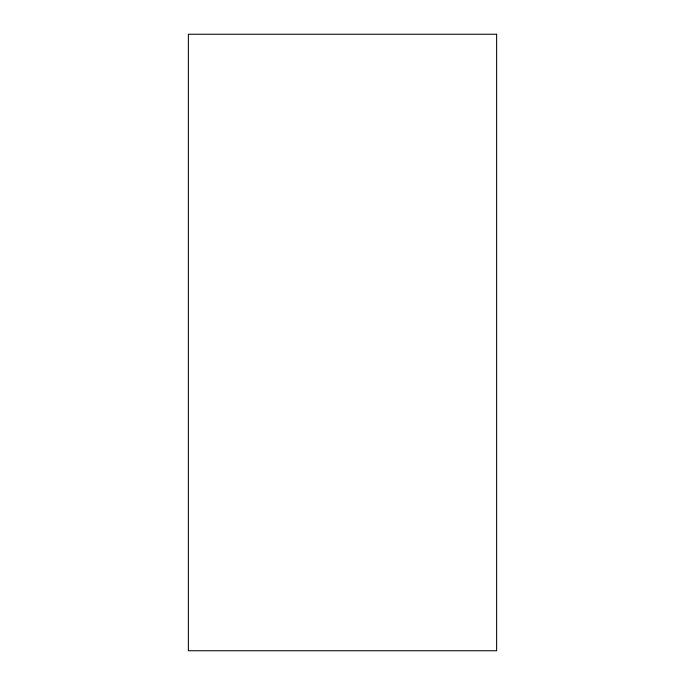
<?xml version="1.0" encoding="UTF-8"?>
<svg xmlns="http://www.w3.org/2000/svg" width="685" height="685" viewBox="0 0 685 685"><rect width="100%" height="100%" fill="white"/><g stroke="black" fill="none" stroke-linecap="round" stroke-linejoin="round"><path stroke-width="1.03" d="M496.625 34.25L188.375 34.25L188.375 650.75L496.625 650.75L496.625 34.25"/></g></svg>
